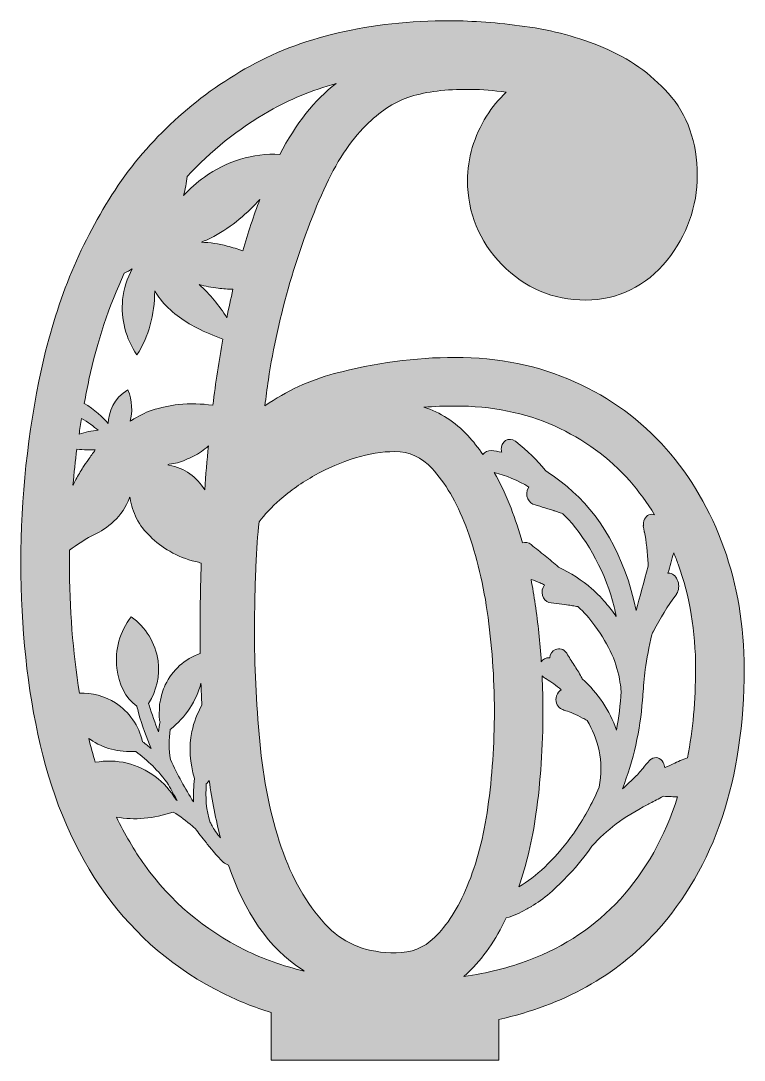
# Model space of a CAD drawing. Header units: inches. Extents: x 2.77 to 7.23, y -8.81 to -1.09.
# Drawn here: x 3.728 to 6.272, y -4.746 to -1.09 of the extents above; entities that cross this region are included whole.
import ezdxf

# ---------------------------------------------------------------- set-up
doc = ezdxf.new("R2010")
doc.units = ezdxf.units.IN
doc.header["$MEASUREMENT"] = 0
doc.layers.add('_U+2018_U+043B_U+043E_U+0439_1', color=7, linetype='Continuous')

# ---------------------------------------------------------------- blocks, each defined once
blk = doc.blocks.new('block 2')
at = {"layer": '_U+2018_U+043B_U+043E_U+0439_1', "true_color": 0xffffff}
h = blk.add_hatch(color=7, dxfattribs=at)
h.dxf.hatch_style = 2
edge = h.paths.add_edge_path()
edge.add_spline(control_points=[(6.2003, -2.9438), (6.1528, -2.8116), (6.0844, -2.6944), (5.9972, -2.5955), (5.9091, -2.4955), (5.8007, -2.4161), (5.675, -2.3595), (5.5494, -2.3028), (5.4079, -2.2741), (5.2545, -2.2741), (5.1154, -2.2741), (4.9727, -2.2933), (4.8304, -2.3312), (4.7441, -2.3543), (4.6627, -2.392), (4.5867, -2.444), (4.5901, -2.4149), (4.5941, -2.3847), (4.5988, -2.3533), (4.6156, -2.241), (4.6411, -2.1258), (4.6745, -2.0108), (4.7079, -1.896), (4.7479, -1.7863), (4.7935, -1.6847), (4.8363, -1.5895), (4.8862, -1.5132), (4.9417, -1.458), (4.9891, -1.4107), (5.0389, -1.3778), (5.0895, -1.3602), (5.1434, -1.3414), (5.2105, -1.3319), (5.2888, -1.3319), (5.2888, -1.3319), (5.3125, -1.3319), (5.3125, -1.3319), (5.3498, -1.3319), (5.3909, -1.3352), (5.4348, -1.3417), (5.4082, -1.3666), (5.3852, -1.3945), (5.366, -1.4254), (5.3215, -1.4971), (5.2989, -1.5733), (5.2989, -1.6521), (5.2989, -1.766), (5.3397, -1.8654), (5.42, -1.9476), (5.5007, -2.0304), (5.5998, -2.0724), (5.7146, -2.0724), (5.8277, -2.0724), (5.9265, -2.0239), (6.0004, -1.932), (6.0708, -1.8445), (6.1065, -1.7439), (6.1065, -1.6332), (6.1065, -1.5177), (6.0722, -1.4208), (6.0046, -1.3452), (5.9428, -1.2761), (5.8658, -1.222), (5.7759, -1.1842), (5.691, -1.1485), (5.5981, -1.1235), (5.4999, -1.11), (5.4048, -1.0969), (5.3168, -1.0903), (5.2382, -1.0903), (4.9539, -1.0903), (4.711, -1.1473), (4.5163, -1.2597), (4.3228, -1.3715), (4.1654, -1.5205), (4.0485, -1.7026), (3.9334, -1.8818), (3.8502, -2.088), (3.8011, -2.3156), (3.7528, -2.5391), (3.7284, -2.7681), (3.7284, -2.9963), (3.7284, -3.2251), (3.7513, -3.4402), (3.7966, -3.6358), (3.8429, -3.836), (3.9198, -4.0121), (4.025, -4.1591), (4.1317, -4.3083), (4.2716, -4.4267), (4.4407, -4.5112), (4.4929, -4.5374), (4.5491, -4.5595), (4.6089, -4.5776), (4.6089, -4.5776), (4.6089, -4.7456), (4.6089, -4.7456), (4.6089, -4.7456), (5.4089, -4.7456), (5.4089, -4.7456), (5.4089, -4.7456), (5.4089, -4.6022), (5.4089, -4.6022), (5.6355, -4.5519), (5.8207, -4.449), (5.9617, -4.2942), (6.1673, -4.0683), (6.2716, -3.757), (6.2716, -3.3689), (6.2716, -3.2182), (6.2476, -3.0752), (6.2003, -2.9438)], knot_values=[0, 0, 0, 0, 1, 1, 1, 2, 2, 2, 3, 3, 3, 4, 4, 4, 5, 5, 5, 6, 6, 6, 7, 7, 7, 8, 8, 8, 9, 9, 9, 10, 10, 10, 11, 11, 11, 12, 12, 12, 13, 13, 13, 14, 14, 14, 15, 15, 15, 16, 16, 16, 17, 17, 17, 18, 18, 18, 19, 19, 19, 20, 20, 20, 21, 21, 21, 22, 22, 22, 23, 23, 23, 24, 24, 24, 25, 25, 25, 26, 26, 26, 27, 27, 27, 28, 28, 28, 29, 29, 29, 30, 30, 30, 31, 31, 31, 32, 32, 32, 33, 33, 33, 34, 34, 34, 35, 35, 35, 36, 36, 36, 37, 37, 37, 37], degree=3, periodic=1)
edge = h.paths.add_edge_path()
edge.add_spline(control_points=[(6.0723, -3.6817), (6.055, -3.6879), (6.0382, -3.6959), (6.0217, -3.7036), (6.0126, -3.7079), (6.0035, -3.7121), (5.9937, -3.7161), (5.9931, -3.7163), (5.9926, -3.7166), (5.9921, -3.7168), (5.9913, -3.7106), (5.9896, -3.7046), (5.9867, -3.6991), (5.9773, -3.6814), (5.9593, -3.6764), (5.9442, -3.6868), (5.9432, -3.6875), (5.9422, -3.6882), (5.9412, -3.6888), (5.9403, -3.6898), (5.9395, -3.6908), (5.9386, -3.6918), (5.931, -3.7004), (5.9235, -3.7096), (5.9161, -3.7185), (5.9049, -3.7319), (5.8943, -3.7442), (5.885, -3.7524), (5.8846, -3.7529), (5.8841, -3.7533), (5.8836, -3.7538), (5.869, -3.7684), (5.8598, -3.7767), (5.8433, -3.7913), (5.8822, -3.6924), (5.9065, -3.5849), (5.9138, -3.4792), (5.915, -3.4737), (5.9152, -3.4688), (5.9154, -3.4653), (5.9154, -3.4644), (5.9154, -3.4635), (5.9155, -3.4628), (5.9156, -3.4618), (5.9157, -3.4607), (5.9158, -3.4597), (5.9176, -3.4327), (5.9192, -3.4014), (5.9231, -3.372), (5.9289, -3.3331), (5.9371, -3.2916), (5.947, -3.248), (5.9478, -3.2464), (5.9485, -3.2448), (5.9493, -3.2432), (5.9499, -3.2418), (5.9505, -3.2404), (5.951, -3.2394), (5.9516, -3.2385), (5.9521, -3.2377), (5.9527, -3.2368), (5.9783, -3.1901), (5.9995, -3.1502), (6.0322, -3.1087), (6.0328, -3.1078), (6.0334, -3.1069), (6.0341, -3.106), (6.0418, -3.0934), (6.0435, -3.0766), (6.0385, -3.0614), (6.0336, -3.0463), (6.0227, -3.0353), (6.0105, -3.0329), (6.0082, -3.0324), (6.0059, -3.0322), (6.0037, -3.0324), (6.0102, -3.0095), (6.0169, -2.9857), (6.0239, -2.961), (6.0294, -2.9743), (6.0346, -2.9879), (6.0395, -3.0016), (6.0802, -3.1144), (6.1008, -3.238), (6.1008, -3.3689), (6.1008, -3.4808), (6.0911, -3.5851), (6.0723, -3.6817)], knot_values=[0, 0, 0, 0, 1, 1, 1, 2, 2, 2, 3, 3, 3, 4, 4, 4, 5, 5, 5, 6, 6, 6, 7, 7, 7, 8, 8, 8, 9, 9, 9, 10, 10, 10, 11, 11, 11, 12, 12, 12, 13, 13, 13, 14, 14, 14, 15, 15, 15, 16, 16, 16, 17, 17, 17, 18, 18, 18, 19, 19, 19, 20, 20, 20, 21, 21, 21, 22, 22, 22, 23, 23, 23, 24, 24, 24, 25, 25, 25, 26, 26, 26, 27, 27, 27, 28, 28, 28, 29, 29, 29, 29], degree=3, periodic=1)
edge = h.paths.add_edge_path()
edge.add_spline(control_points=[(5.2545, -2.445), (5.3835, -2.445), (5.5014, -2.4686), (5.6048, -2.5153), (5.7082, -2.5619), (5.7971, -2.6269), (5.869, -2.7084), (5.9013, -2.745), (5.9303, -2.7849), (5.9563, -2.8274), (5.9534, -2.8264), (5.9504, -2.8259), (5.9473, -2.8259), (5.9324, -2.8257), (5.9206, -2.8377), (5.9177, -2.8556), (5.9172, -2.859), (5.917, -2.8624), (5.9171, -2.8655), (5.9167, -2.866), (5.9164, -2.8664), (5.9161, -2.8668), (5.9168, -2.8703), (5.9176, -2.8738), (5.9183, -2.8773), (5.9187, -2.8793), (5.9191, -2.8811), (5.9194, -2.8827), (5.9195, -2.8832), (5.9196, -2.8836), (5.9197, -2.8841), (5.9198, -2.8847), (5.9198, -2.8853), (5.9199, -2.8859), (5.9201, -2.8868), (5.9204, -2.8877), (5.9207, -2.8887), (5.9272, -2.9169), (5.9329, -2.9643), (5.9336, -2.9991), (5.9337, -3.0009), (5.9338, -3.0027), (5.9339, -3.0045), (5.9339, -3.0056), (5.934, -3.007), (5.934, -3.0085), (5.9182, -3.0652), (5.9042, -3.1162), (5.8922, -3.1641), (5.8516, -2.9711), (5.7617, -2.8213), (5.6488, -2.7281), (5.6204, -2.705), (5.5963, -2.6875), (5.5737, -2.6731), (5.5732, -2.6724), (5.5727, -2.6718), (5.5722, -2.6712), (5.5428, -2.6345), (5.5098, -2.6034), (5.4689, -2.5698), (5.4682, -2.5693), (5.4675, -2.5687), (5.4667, -2.5682), (5.456, -2.5609), (5.443, -2.5605), (5.4329, -2.5667), (5.4227, -2.5731), (5.4169, -2.5851), (5.4177, -2.5981), (5.4179, -2.5997), (5.4181, -2.6013), (5.4183, -2.6029), (5.4186, -2.6045), (5.4191, -2.606), (5.4195, -2.6075), (5.407, -2.6048), (5.3944, -2.6028), (5.3821, -2.6018), (5.37, -2.6008), (5.3596, -2.6065), (5.3533, -2.616), (5.3364, -2.5918), (5.3186, -2.5693), (5.2998, -2.5489), (5.2547, -2.5003), (5.2031, -2.467), (5.1454, -2.4493), (5.182, -2.4464), (5.2184, -2.445), (5.2545, -2.445)], knot_values=[0, 0, 0, 0, 1, 1, 1, 2, 2, 2, 3, 3, 3, 4, 4, 4, 5, 5, 5, 6, 6, 6, 7, 7, 7, 8, 8, 8, 9, 9, 9, 10, 10, 10, 11, 11, 11, 12, 12, 12, 13, 13, 13, 14, 14, 14, 15, 15, 15, 16, 16, 16, 17, 17, 17, 18, 18, 18, 19, 19, 19, 20, 20, 20, 21, 21, 21, 22, 22, 22, 23, 23, 23, 24, 24, 24, 25, 25, 25, 26, 26, 26, 27, 27, 27, 28, 28, 28, 29, 29, 29, 30, 30, 30, 30], degree=3, periodic=1)
edge = h.paths.add_edge_path()
edge.add_spline(control_points=[(5.5109, -2.7713), (5.516, -2.7825), (5.5253, -2.7904), (5.5363, -2.7928), (5.5461, -2.7956), (5.559, -2.7994), (5.571, -2.803), (5.5853, -2.8072), (5.5982, -2.8112), (5.6029, -2.8129), (5.6037, -2.8132), (5.6044, -2.8134), (5.6052, -2.8136), (5.6099, -2.8149), (5.6139, -2.8165), (5.618, -2.8181), (5.6225, -2.8199), (5.6275, -2.8218), (5.6335, -2.8238), (5.6403, -2.8305), (5.647, -2.8375), (5.6537, -2.8446), (5.7217, -2.9167), (5.7872, -3.039), (5.8143, -3.1517), (5.817, -3.1628), (5.8195, -3.1739), (5.8218, -3.1852), (5.8103, -3.1688), (5.7977, -3.1526), (5.7839, -3.1365), (5.7747, -3.1257), (5.7651, -3.1152), (5.7549, -3.1052), (5.7486, -3.0992), (5.7422, -3.0933), (5.7358, -3.0874), (5.7017, -3.0576), (5.6625, -3.0322), (5.6193, -3.012), (5.6191, -3.0118), (5.6189, -3.0117), (5.6187, -3.0115), (5.6033, -2.9979), (5.5877, -2.9847), (5.5719, -2.972), (5.5555, -2.9586), (5.5389, -2.9456), (5.5224, -2.9326), (5.5135, -2.9249), (5.5021, -2.9229), (5.492, -2.9262), (5.48, -2.8836), (5.4667, -2.8429), (5.4518, -2.8044), (5.4342, -2.7589), (5.4144, -2.7171), (5.3927, -2.6786), (5.4348, -2.6895), (5.4751, -2.7062), (5.5149, -2.7299), (5.514, -2.7311), (5.5132, -2.7323), (5.5124, -2.7335), (5.5058, -2.7445), (5.5052, -2.7589), (5.5109, -2.7713)], knot_values=[0, 0, 0, 0, 1, 1, 1, 2, 2, 2, 3, 3, 3, 4, 4, 4, 5, 5, 5, 6, 6, 6, 7, 7, 7, 8, 8, 8, 9, 9, 9, 10, 10, 10, 11, 11, 11, 12, 12, 12, 13, 13, 13, 14, 14, 14, 15, 15, 15, 16, 16, 16, 17, 17, 17, 18, 18, 18, 19, 19, 19, 20, 20, 20, 21, 21, 21, 22, 22, 22, 22], degree=3, periodic=1)
edge = h.paths.add_edge_path()
edge.add_spline(control_points=[(5.5611, -3.394), (5.5642, -3.3972), (5.568, -3.4002), (5.5729, -3.403), (5.5736, -3.4034), (5.5743, -3.4037), (5.5758, -3.4047), (5.5927, -3.4147), (5.6109, -3.428), (5.6286, -3.4433), (5.621, -3.4475), (5.6149, -3.4548), (5.6118, -3.4644), (5.6062, -3.4816), (5.6122, -3.5002), (5.6263, -3.5091), (5.6277, -3.5098), (5.6291, -3.5105), (5.6305, -3.5112), (5.6358, -3.5133), (5.6404, -3.515), (5.6451, -3.5166), (5.6522, -3.5192), (5.6593, -3.5218), (5.6704, -3.5266), (5.6812, -3.5309), (5.6919, -3.5364), (5.703, -3.5422), (5.7058, -3.5437), (5.7087, -3.5452), (5.7115, -3.5467), (5.7137, -3.5479), (5.7163, -3.5493), (5.7191, -3.5506), (5.7384, -3.5834), (5.7525, -3.6143), (5.7619, -3.6581), (5.7691, -3.6926), (5.7693, -3.7424), (5.7619, -3.7854), (5.737, -3.8435), (5.707, -3.8977), (5.6709, -3.9495), (5.6695, -3.9514), (5.6681, -3.9533), (5.6667, -3.9552), (5.6655, -3.9568), (5.6642, -3.9585), (5.663, -3.9603), (5.6624, -3.9611), (5.6617, -3.962), (5.6611, -3.9629), (5.6011, -4.0436), (5.5397, -4.0999), (5.4794, -4.1364), (5.5063, -4.0582), (5.5265, -3.9723), (5.5396, -3.8799), (5.5559, -3.7648), (5.5641, -3.6428), (5.5641, -3.5174), (5.5641, -3.4762), (5.5631, -3.4351), (5.5611, -3.394)], knot_values=[0, 0, 0, 0, 1, 1, 1, 2, 2, 2, 3, 3, 3, 4, 4, 4, 5, 5, 5, 6, 6, 6, 7, 7, 7, 8, 8, 8, 9, 9, 9, 10, 10, 10, 11, 11, 11, 12, 12, 12, 13, 13, 13, 14, 14, 14, 15, 15, 15, 16, 16, 16, 17, 17, 17, 18, 18, 18, 19, 19, 19, 20, 20, 20, 21, 21, 21, 21], degree=3, periodic=1)
edge = h.paths.add_edge_path()
edge.add_spline(control_points=[(5.7022, -3.4042), (5.7013, -3.402), (5.7002, -3.3999), (5.6989, -3.3977), (5.691, -3.3831), (5.6823, -3.3692), (5.6738, -3.3559), (5.6646, -3.3416), (5.6558, -3.3283), (5.6476, -3.3145), (5.6472, -3.3138), (5.6468, -3.3132), (5.6464, -3.3125), (5.6372, -3.2995), (5.6218, -3.2953), (5.6081, -3.3015), (5.5967, -3.3067), (5.5892, -3.318), (5.5879, -3.3309), (5.5728, -3.3289), (5.5635, -3.3372), (5.5583, -3.3441), (5.5538, -3.2764), (5.5468, -3.2091), (5.5372, -3.1427), (5.5328, -3.1127), (5.5278, -3.0833), (5.5222, -3.0546), (5.5342, -3.0588), (5.5451, -3.0631), (5.554, -3.0673), (5.5596, -3.0697), (5.5651, -3.0721), (5.5705, -3.0746), (5.5683, -3.077), (5.5664, -3.0798), (5.5648, -3.0829), (5.5592, -3.0943), (5.5595, -3.1084), (5.5658, -3.1198), (5.5716, -3.1306), (5.5818, -3.1372), (5.5931, -3.1377), (5.6161, -3.1396), (5.6483, -3.1439), (5.6587, -3.1458), (5.6619, -3.1463), (5.6651, -3.1469), (5.6683, -3.1474), (5.6746, -3.1485), (5.6808, -3.1496), (5.6871, -3.1505), (5.7086, -3.1702), (5.7281, -3.1922), (5.7465, -3.2179), (5.7981, -3.2872), (5.8257, -3.3517), (5.8347, -3.4162), (5.8368, -3.4288), (5.8382, -3.4394), (5.839, -3.4484), (5.8363, -3.4956), (5.8308, -3.5409), (5.8226, -3.5846), (5.7993, -3.5167), (5.7578, -3.4542), (5.7022, -3.4042)], knot_values=[0, 0, 0, 0, 1, 1, 1, 2, 2, 2, 3, 3, 3, 4, 4, 4, 5, 5, 5, 6, 6, 6, 7, 7, 7, 8, 8, 8, 9, 9, 9, 10, 10, 10, 11, 11, 11, 12, 12, 12, 13, 13, 13, 14, 14, 14, 15, 15, 15, 16, 16, 16, 17, 17, 17, 18, 18, 18, 19, 19, 19, 20, 20, 20, 21, 21, 21, 22, 22, 22, 22], degree=3, periodic=1)
edge = h.paths.add_edge_path()
edge.add_spline(control_points=[(4.6395, -2.7746), (4.6757, -2.7428), (4.717, -2.7139), (4.7622, -2.6886), (4.8074, -2.6633), (4.8554, -2.6427), (4.9047, -2.6273), (4.9515, -2.6127), (4.9979, -2.6053), (5.0428, -2.6053), (5.0949, -2.6053), (5.1367, -2.6243), (5.1744, -2.665), (5.2204, -2.7148), (5.2602, -2.7824), (5.2924, -2.866), (5.3262, -2.9536), (5.3517, -3.055), (5.3681, -3.1674), (5.3848, -3.2819), (5.3933, -3.3997), (5.3933, -3.5174), (5.3933, -3.6348), (5.3856, -3.7487), (5.3704, -3.8559), (5.3557, -3.9595), (5.3313, -4.0531), (5.2979, -4.134), (5.2662, -4.2105), (5.2274, -4.2712), (5.1825, -4.3145), (5.145, -4.3506), (5.1009, -4.3682), (5.0475, -4.3682), (4.9472, -4.3682), (4.8694, -4.3388), (4.8098, -4.2784), (4.7431, -4.2108), (4.6899, -4.123), (4.6517, -4.0176), (4.6116, -3.9071), (4.5844, -3.7834), (4.571, -3.6499), (4.5572, -3.5125), (4.5501, -3.3793), (4.5501, -3.2539), (4.5501, -3.1642), (4.5517, -3.0824), (4.5548, -3.0106), (4.5574, -2.9497), (4.5611, -2.8968), (4.5659, -2.8527), (4.5855, -2.8266), (4.6102, -2.8004), (4.6395, -2.7746)], knot_values=[0, 0, 0, 0, 1, 1, 1, 2, 2, 2, 3, 3, 3, 4, 4, 4, 5, 5, 5, 6, 6, 6, 7, 7, 7, 8, 8, 8, 9, 9, 9, 10, 10, 10, 11, 11, 11, 12, 12, 12, 13, 13, 13, 14, 14, 14, 15, 15, 15, 16, 16, 16, 17, 17, 17, 18, 18, 18, 18], degree=3, periodic=1)
edge = h.paths.add_edge_path()
edge.add_spline(control_points=[(4.3394, -3.755), (4.3362, -3.7823), (4.3342, -3.8099), (4.3353, -3.8369), (4.3063, -3.7912), (4.2791, -3.7415), (4.2542, -3.6886), (4.2487, -3.6538), (4.2487, -3.6176), (4.2536, -3.5821), (4.3087, -3.5395), (4.3459, -3.4816), (4.3617, -3.4197), (4.3626, -3.4456), (4.3638, -3.4714), (4.3652, -3.4968), (4.3489, -3.5258), (4.3368, -3.5572), (4.3301, -3.5898), (4.3188, -3.6444), (4.3224, -3.7019), (4.3394, -3.755)], knot_values=[0, 0, 0, 0, 1, 1, 1, 2, 2, 2, 3, 3, 3, 4, 4, 4, 5, 5, 5, 6, 6, 6, 7, 7, 7, 7], degree=3, periodic=1)
edge = h.paths.add_edge_path()
edge.add_spline(control_points=[(3.9903, -3.6979), (3.982, -3.6705), (3.9743, -3.6424), (3.9673, -3.6137), (3.9692, -3.6151), (3.971, -3.6167), (3.973, -3.6181), (4.0179, -3.6486), (4.0726, -3.6643), (4.1327, -3.6595), (4.153, -3.6753), (4.1737, -3.6925), (4.192, -3.7109), (4.2102, -3.7284), (4.2305, -3.7527), (4.2479, -3.7775), (4.2577, -3.796), (4.268, -3.8142), (4.2787, -3.8321), (4.2774, -3.8313), (4.2761, -3.8306), (4.2748, -3.8299), (4.2746, -3.8298), (4.2744, -3.8297), (4.2742, -3.8296), (4.2367, -3.7663), (4.1734, -3.7183), (4.1018, -3.701), (4.0654, -3.6922), (4.0272, -3.6914), (3.9903, -3.6979)], knot_values=[0, 0, 0, 0, 1, 1, 1, 2, 2, 2, 3, 3, 3, 4, 4, 4, 5, 5, 5, 6, 6, 6, 7, 7, 7, 8, 8, 8, 9, 9, 9, 10, 10, 10, 10], degree=3, periodic=1)
edge = h.paths.add_edge_path()
edge.add_spline(control_points=[(3.942, -2.4884), (3.9639, -2.5007), (3.9853, -2.5174), (4.0005, -2.5302), (3.9782, -2.5317), (3.9545, -2.5366), (3.9332, -2.5446), (3.936, -2.5259), (3.9389, -2.5071), (3.942, -2.4884)], knot_values=[0, 0, 0, 0, 1, 1, 1, 2, 2, 2, 3, 3, 3, 3], degree=3, periodic=1)
edge = h.paths.add_edge_path()
edge.add_spline(control_points=[(3.9904, -2.5996), (3.9818, -2.6113), (3.9738, -2.6222), (3.9661, -2.6331), (3.9595, -2.6424), (3.9528, -2.6516), (3.9468, -2.6613), (3.9383, -2.675), (3.9299, -2.689), (3.9222, -2.7033), (3.9187, -2.7098), (3.9152, -2.7163), (3.9118, -2.7229), (3.9156, -2.6807), (3.9201, -2.6386), (3.9256, -2.5966), (3.9487, -2.5993), (3.9735, -2.5997), (3.9904, -2.5996)], knot_values=[0, 0, 0, 0, 1, 1, 1, 2, 2, 2, 3, 3, 3, 4, 4, 4, 5, 5, 5, 6, 6, 6, 6], degree=3, periodic=1)
edge = h.paths.add_edge_path()
edge.add_spline(control_points=[(3.8993, -2.9963), (3.8993, -2.9815), (3.8996, -2.9668), (3.8998, -2.9521), (3.9233, -2.9353), (3.9614, -2.9079), (3.9895, -2.8959), (4.0258, -2.8803), (4.09, -2.8313), (4.11, -2.7685), (4.1108, -2.7674), (4.1114, -2.7664), (4.1122, -2.7653), (4.1127, -2.7672), (4.1132, -2.7682), (4.1133, -2.7693), (4.116, -2.7945), (4.1252, -2.818), (4.1357, -2.8405), (4.1469, -2.8642), (4.1641, -2.8845), (4.1827, -2.9029), (4.2036, -2.9235), (4.2267, -2.9413), (4.2522, -2.956), (4.2808, -2.9724), (4.3107, -2.9847), (4.3429, -2.9919), (4.3496, -2.9934), (4.3562, -2.9954), (4.3627, -2.9975), (4.3592, -3.1045), (4.3576, -3.2111), (4.3591, -3.3153), (4.3059, -3.334), (4.2606, -3.3742), (4.2365, -3.4251), (4.2274, -3.4442), (4.2215, -3.4647), (4.2185, -3.4856), (4.2172, -3.488), (4.2162, -3.4907), (4.216, -3.4936), (4.2157, -3.5), (4.2156, -3.5064), (4.2155, -3.5129), (4.2154, -3.5187), (4.2154, -3.5246), (4.2151, -3.5304), (4.2151, -3.5304), (4.2151, -3.5314), (4.2151, -3.5314), (4.2151, -3.5314), (4.2151, -3.5323), (4.2151, -3.5323), (4.2152, -3.5333), (4.2152, -3.5346), (4.2152, -3.5361), (4.2151, -3.5415), (4.215, -3.5493), (4.218, -3.556), (4.2156, -3.5677), (4.2137, -3.5795), (4.2124, -3.5913), (4.2002, -3.5597), (4.1892, -3.5284), (4.1797, -3.4976), (4.1791, -3.4954), (4.1785, -3.4932), (4.1779, -3.491), (4.2056, -3.4467), (4.2178, -3.3927), (4.2108, -3.3408), (4.2024, -3.2793), (4.1673, -3.2218), (4.1163, -3.1862), (4.077, -3.2371), (4.0585, -3.3036), (4.0659, -3.3675), (4.0721, -3.4211), (4.0964, -3.4722), (4.1362, -3.501), (4.1382, -3.5089), (4.1403, -3.5168), (4.1425, -3.5244), (4.1546, -3.569), (4.1707, -3.6114), (4.1872, -3.65), (4.1777, -3.642), (4.1675, -3.6339), (4.1567, -3.6257), (4.1437, -3.5703), (4.1092, -3.5199), (4.0612, -3.489), (4.0239, -3.465), (3.9792, -3.4533), (3.9349, -3.4545), (3.9113, -3.3109), (3.8993, -3.1574), (3.8993, -2.9963)], knot_values=[0, 0, 0, 0, 1, 1, 1, 2, 2, 2, 3, 3, 3, 4, 4, 4, 5, 5, 5, 6, 6, 6, 7, 7, 7, 8, 8, 8, 9, 9, 9, 10, 10, 10, 11, 11, 11, 12, 12, 12, 13, 13, 13, 14, 14, 14, 15, 15, 15, 16, 16, 16, 17, 17, 17, 18, 18, 18, 19, 19, 19, 20, 20, 20, 21, 21, 21, 22, 22, 22, 23, 23, 23, 24, 24, 24, 25, 25, 25, 26, 26, 26, 27, 27, 27, 28, 28, 28, 29, 29, 29, 30, 30, 30, 31, 31, 31, 32, 32, 32, 33, 33, 33, 33], degree=3, periodic=1)
edge = h.paths.add_edge_path()
edge.add_spline(control_points=[(4.3752, -2.7395), (4.347, -2.6963), (4.3065, -2.6627), (4.2484, -2.6527), (4.2473, -2.6522), (4.2463, -2.6518), (4.2452, -2.6513), (4.2476, -2.6506), (4.2488, -2.6499), (4.2502, -2.6498), (4.2701, -2.6475), (4.2891, -2.6425), (4.3075, -2.6344), (4.3268, -2.6261), (4.3457, -2.6176), (4.3631, -2.6054), (4.3719, -2.5991), (4.3801, -2.5923), (4.3878, -2.5851), (4.3828, -2.6364), (4.3787, -2.688), (4.3752, -2.7395)], knot_values=[0, 0, 0, 0, 1, 1, 1, 2, 2, 2, 3, 3, 3, 4, 4, 4, 5, 5, 5, 6, 6, 6, 7, 7, 7, 7], degree=3, periodic=1)
edge = h.paths.add_edge_path()
edge.add_spline(control_points=[(4.3804, -3.7742), (4.384, -3.7701), (4.3872, -3.766), (4.3906, -3.7619), (4.4008, -3.8327), (4.414, -3.9002), (4.4305, -3.9638), (4.4182, -3.9491), (4.4066, -3.9328), (4.4009, -3.9216), (4.3984, -3.9168), (4.3964, -3.913), (4.3947, -3.9095), (4.3793, -3.8666), (4.3774, -3.8202), (4.3804, -3.7742)], knot_values=[0, 0, 0, 0, 1, 1, 1, 2, 2, 2, 3, 3, 3, 4, 4, 4, 5, 5, 5, 5], degree=3, periodic=1)
edge = h.paths.add_edge_path()
edge.add_spline(control_points=[(4.4035, -2.4423), (4.3636, -2.437), (4.3236, -2.4353), (4.2832, -2.4397), (4.2513, -2.4431), (4.2203, -2.4507), (4.1898, -2.4601), (4.1639, -2.4681), (4.1403, -2.4814), (4.1174, -2.4958), (4.1161, -2.4966), (4.1146, -2.4974), (4.1124, -2.4986), (4.1221, -2.4697), (4.1202, -2.4241), (4.1049, -2.3879), (4.0555, -2.4159), (4.037, -2.4684), (4.036, -2.5069), (4.0172, -2.4854), (3.9876, -2.4561), (3.9513, -2.4356), (3.9565, -2.4075), (3.9621, -2.3795), (3.9681, -2.3516), (3.9969, -2.2183), (4.0385, -2.0935), (4.092, -1.9782), (4.1018, -1.9732), (4.1114, -1.968), (4.1205, -1.9626), (4.1023, -1.996), (4.0904, -2.0328), (4.0865, -2.0706), (4.0795, -2.1388), (4.0977, -2.2093), (4.1368, -2.2656), (4.1779, -2.2005), (4.1995, -2.1237), (4.1991, -2.0403), (4.2051, -2.0506), (4.2117, -2.0604), (4.219, -2.0697), (4.2531, -2.1126), (4.2988, -2.1453), (4.3475, -2.1705), (4.3769, -2.1857), (4.4075, -2.1982), (4.4385, -2.2099), (4.425, -2.2857), (4.4134, -2.3634), (4.4035, -2.4423)], knot_values=[0, 0, 0, 0, 1, 1, 1, 2, 2, 2, 3, 3, 3, 4, 4, 4, 5, 5, 5, 6, 6, 6, 7, 7, 7, 8, 8, 8, 9, 9, 9, 10, 10, 10, 11, 11, 11, 12, 12, 12, 13, 13, 13, 14, 14, 14, 15, 15, 15, 16, 16, 16, 17, 17, 17, 17], degree=3, periodic=1)
edge = h.paths.add_edge_path()
edge.add_spline(control_points=[(4.4528, -2.1347), (4.4261, -2.0916), (4.3934, -2.0522), (4.3557, -2.0181), (4.3775, -2.0239), (4.3997, -2.028), (4.422, -2.0307), (4.4394, -2.0328), (4.4569, -2.0339), (4.4744, -2.0346), (4.4668, -2.0674), (4.4596, -2.1008), (4.4528, -2.1347)], knot_values=[0, 0, 0, 0, 1, 1, 1, 2, 2, 2, 3, 3, 3, 4, 4, 4, 4], degree=3, periodic=1)
edge = h.paths.add_edge_path()
edge.add_spline(control_points=[(4.3632, -1.8687), (4.37, -1.866), (4.3768, -1.8632), (4.3835, -1.8602), (4.4486, -1.8306), (4.5054, -1.785), (4.5549, -1.7335), (4.5597, -1.7286), (4.5641, -1.7233), (4.5688, -1.7182), (4.547, -1.7753), (4.527, -1.836), (4.509, -1.8998), (4.491, -1.893), (4.4727, -1.8871), (4.4541, -1.8824), (4.4244, -1.8749), (4.3938, -1.8702), (4.3632, -1.8687)], knot_values=[0, 0, 0, 0, 1, 1, 1, 2, 2, 2, 3, 3, 3, 4, 4, 4, 5, 5, 5, 6, 6, 6, 6], degree=3, periodic=1)
edge = h.paths.add_edge_path()
edge.add_spline(control_points=[(4.6017, -1.4077), (4.6724, -1.3669), (4.7511, -1.3347), (4.8374, -1.3109), (4.7611, -1.3673), (4.6953, -1.4531), (4.6391, -1.5603), (4.5457, -1.5544), (4.4505, -1.5851), (4.374, -1.6397), (4.3473, -1.6587), (4.3231, -1.6806), (4.3008, -1.7043), (4.3068, -1.6825), (4.3109, -1.6603), (4.3134, -1.6379), (4.3955, -1.5483), (4.4919, -1.4712), (4.6017, -1.4077)], knot_values=[0, 0, 0, 0, 1, 1, 1, 2, 2, 2, 3, 3, 3, 4, 4, 4, 5, 5, 5, 6, 6, 6, 6], degree=3, periodic=1)
edge = h.paths.add_edge_path()
edge.add_spline(control_points=[(4.1639, -4.0596), (4.1267, -4.0076), (4.0937, -3.951), (4.0646, -3.8904), (4.128, -3.9026), (4.1955, -3.8959), (4.264, -3.873), (4.2884, -3.8876), (4.3108, -3.904), (4.3321, -3.9229), (4.3357, -3.926), (4.3389, -3.9288), (4.3421, -3.9315), (4.3523, -3.9456), (4.3653, -3.9624), (4.3807, -3.9815), (4.3807, -3.9815), (4.3838, -3.9853), (4.3838, -3.9853), (4.4056, -4.0119), (4.4184, -4.0272), (4.4226, -4.0309), (4.4226, -4.0309), (4.4257, -4.0344), (4.4257, -4.0344), (4.4342, -4.0438), (4.4454, -4.0564), (4.4588, -4.0592), (4.5144, -4.2225), (4.5979, -4.3519), (4.7208, -4.4284), (4.7222, -4.4295), (4.7235, -4.4308), (4.7249, -4.4319), (4.6488, -4.4141), (4.5794, -4.3895), (4.517, -4.3583), (4.3731, -4.2865), (4.2543, -4.1859), (4.1639, -4.0596)], knot_values=[0, 0, 0, 0, 1, 1, 1, 2, 2, 2, 3, 3, 3, 4, 4, 4, 5, 5, 5, 6, 6, 6, 7, 7, 7, 8, 8, 8, 9, 9, 9, 10, 10, 10, 11, 11, 11, 12, 12, 12, 13, 13, 13, 13], degree=3, periodic=1)
edge = h.paths.add_edge_path()
edge.add_spline(control_points=[(5.8353, -4.1792), (5.7491, -4.2739), (5.6412, -4.3461), (5.5147, -4.3937), (5.445, -4.4199), (5.3686, -4.4392), (5.2859, -4.4514), (5.2911, -4.447), (5.2961, -4.4423), (5.3011, -4.4375), (5.3531, -4.3874), (5.398, -4.3227), (5.4352, -4.2451), (5.4618, -4.2384), (5.4841, -4.2269), (5.5037, -4.216), (5.5096, -4.2127), (5.5154, -4.2094), (5.5214, -4.2062), (5.5219, -4.2059), (5.5224, -4.2056), (5.5229, -4.2054), (5.5654, -4.1792), (5.609, -4.1431), (5.6577, -4.0903), (5.6849, -4.0613), (5.7113, -4.0287), (5.7359, -3.9933), (5.7892, -3.9339), (5.8457, -3.8921), (5.9324, -3.8466), (5.9353, -3.8451), (5.9382, -3.8436), (5.9411, -3.842), (5.9548, -3.8348), (5.9705, -3.8263), (5.9876, -3.8173), (5.9969, -3.818), (6.0062, -3.8184), (6.0154, -3.8188), (6.0229, -3.8191), (6.0302, -3.8194), (6.0373, -3.8198), (5.993, -3.9597), (5.9257, -4.0799), (5.8353, -4.1792)], knot_values=[0, 0, 0, 0, 1, 1, 1, 2, 2, 2, 3, 3, 3, 4, 4, 4, 5, 5, 5, 6, 6, 6, 7, 7, 7, 8, 8, 8, 9, 9, 9, 10, 10, 10, 11, 11, 11, 12, 12, 12, 13, 13, 13, 14, 14, 14, 15, 15, 15, 15], degree=3, periodic=1)
at = {"layer": '_U+2018_U+043B_U+043E_U+0439_1', "lineweight": 0}
for points, knots in [([(6.2003, -2.9438), (6.1528, -2.8116), (6.0844, -2.6944), (5.9972, -2.5955), (5.9091, -2.4955), (5.8007, -2.4161), (5.675, -2.3595), (5.5494, -2.3028), (5.4079, -2.2741), (5.2545, -2.2741), (5.1154, -2.2741), (4.9727, -2.2933), (4.8304, -2.3312), (4.7441, -2.3543), (4.6627, -2.392), (4.5867, -2.444), (4.5901, -2.4149), (4.5941, -2.3847), (4.5988, -2.3533), (4.6156, -2.241), (4.6411, -2.1258), (4.6745, -2.0108), (4.7079, -1.896), (4.7479, -1.7863), (4.7935, -1.6847), (4.8363, -1.5895), (4.8862, -1.5132), (4.9417, -1.458), (4.9891, -1.4107), (5.0389, -1.3778), (5.0895, -1.3602), (5.1434, -1.3414), (5.2105, -1.3319), (5.2888, -1.3319), (5.2888, -1.3319), (5.3125, -1.3319), (5.3125, -1.3319), (5.3498, -1.3319), (5.3909, -1.3352), (5.4348, -1.3417), (5.4082, -1.3666), (5.3852, -1.3945), (5.366, -1.4254), (5.3215, -1.4971), (5.2989, -1.5733), (5.2989, -1.6521), (5.2989, -1.766), (5.3397, -1.8654), (5.42, -1.9476), (5.5007, -2.0304), (5.5998, -2.0724), (5.7146, -2.0724), (5.8277, -2.0724), (5.9265, -2.0239), (6.0004, -1.932), (6.0708, -1.8445), (6.1065, -1.7439), (6.1065, -1.6332), (6.1065, -1.5177), (6.0722, -1.4208), (6.0046, -1.3452), (5.9428, -1.2761), (5.8658, -1.222), (5.7759, -1.1842), (5.691, -1.1485), (5.5981, -1.1235), (5.4999, -1.11), (5.4048, -1.0969), (5.3168, -1.0903), (5.2382, -1.0903), (4.9539, -1.0903), (4.711, -1.1473), (4.5163, -1.2597), (4.3228, -1.3715), (4.1654, -1.5205), (4.0485, -1.7026), (3.9334, -1.8818), (3.8502, -2.088), (3.8011, -2.3156), (3.7528, -2.5391), (3.7284, -2.7681), (3.7284, -2.9963), (3.7284, -3.2251), (3.7513, -3.4402), (3.7966, -3.6358), (3.8429, -3.836), (3.9198, -4.0121), (4.025, -4.1591), (4.1317, -4.3083), (4.2716, -4.4267), (4.4407, -4.5112), (4.4929, -4.5374), (4.5491, -4.5595), (4.6089, -4.5776), (4.6089, -4.5776), (4.6089, -4.7456), (4.6089, -4.7456), (4.6089, -4.7456), (5.4089, -4.7456), (5.4089, -4.7456), (5.4089, -4.7456), (5.4089, -4.6022), (5.4089, -4.6022), (5.6355, -4.5519), (5.8207, -4.449), (5.9617, -4.2942), (6.1673, -4.0683), (6.2716, -3.757), (6.2716, -3.3689), (6.2716, -3.2182), (6.2476, -3.0752), (6.2003, -2.9438)], [0, 0, 0, 0, 1, 1, 1, 2, 2, 2, 3, 3, 3, 4, 4, 4, 5, 5, 5, 6, 6, 6, 7, 7, 7, 8, 8, 8, 9, 9, 9, 10, 10, 10, 11, 11, 11, 12, 12, 12, 13, 13, 13, 14, 14, 14, 15, 15, 15, 16, 16, 16, 17, 17, 17, 18, 18, 18, 19, 19, 19, 20, 20, 20, 21, 21, 21, 22, 22, 22, 23, 23, 23, 24, 24, 24, 25, 25, 25, 26, 26, 26, 27, 27, 27, 28, 28, 28, 29, 29, 29, 30, 30, 30, 31, 31, 31, 32, 32, 32, 33, 33, 33, 34, 34, 34, 35, 35, 35, 36, 36, 36, 37, 37, 37, 37]), ([(4.6017, -1.4077), (4.6724, -1.3669), (4.7511, -1.3347), (4.8374, -1.3109), (4.7611, -1.3673), (4.6953, -1.4531), (4.6391, -1.5603), (4.5457, -1.5544), (4.4505, -1.5851), (4.374, -1.6397), (4.3473, -1.6587), (4.3231, -1.6806), (4.3008, -1.7043), (4.3068, -1.6825), (4.3109, -1.6603), (4.3134, -1.6379), (4.3955, -1.5483), (4.4919, -1.4712), (4.6017, -1.4077)], [0, 0, 0, 0, 1, 1, 1, 2, 2, 2, 3, 3, 3, 4, 4, 4, 5, 5, 5, 6, 6, 6, 6]), ([(4.3632, -1.8687), (4.37, -1.866), (4.3768, -1.8632), (4.3835, -1.8602), (4.4486, -1.8306), (4.5054, -1.785), (4.5549, -1.7335), (4.5597, -1.7286), (4.5641, -1.7233), (4.5688, -1.7182), (4.547, -1.7753), (4.527, -1.836), (4.509, -1.8998), (4.491, -1.893), (4.4727, -1.8871), (4.4541, -1.8824), (4.4244, -1.8749), (4.3938, -1.8702), (4.3632, -1.8687)], [0, 0, 0, 0, 1, 1, 1, 2, 2, 2, 3, 3, 3, 4, 4, 4, 5, 5, 5, 6, 6, 6, 6]), ([(4.4035, -2.4423), (4.3636, -2.437), (4.3236, -2.4353), (4.2832, -2.4397), (4.2513, -2.4431), (4.2203, -2.4507), (4.1898, -2.4601), (4.1639, -2.4681), (4.1403, -2.4814), (4.1174, -2.4958), (4.1161, -2.4966), (4.1146, -2.4974), (4.1124, -2.4986), (4.1221, -2.4697), (4.1202, -2.4241), (4.1049, -2.3879), (4.0555, -2.4159), (4.037, -2.4684), (4.036, -2.5069), (4.0172, -2.4854), (3.9876, -2.4561), (3.9513, -2.4356), (3.9565, -2.4075), (3.9621, -2.3795), (3.9681, -2.3516), (3.9969, -2.2183), (4.0385, -2.0935), (4.092, -1.9782), (4.1018, -1.9732), (4.1114, -1.968), (4.1205, -1.9626), (4.1023, -1.996), (4.0904, -2.0328), (4.0865, -2.0706), (4.0795, -2.1388), (4.0977, -2.2093), (4.1368, -2.2656), (4.1779, -2.2005), (4.1995, -2.1237), (4.1991, -2.0403), (4.2051, -2.0506), (4.2117, -2.0604), (4.219, -2.0697), (4.2531, -2.1126), (4.2988, -2.1453), (4.3475, -2.1705), (4.3769, -2.1857), (4.4075, -2.1982), (4.4385, -2.2099), (4.425, -2.2857), (4.4134, -2.3634), (4.4035, -2.4423)], [0, 0, 0, 0, 1, 1, 1, 2, 2, 2, 3, 3, 3, 4, 4, 4, 5, 5, 5, 6, 6, 6, 7, 7, 7, 8, 8, 8, 9, 9, 9, 10, 10, 10, 11, 11, 11, 12, 12, 12, 13, 13, 13, 14, 14, 14, 15, 15, 15, 16, 16, 16, 17, 17, 17, 17]), ([(4.4528, -2.1347), (4.4261, -2.0916), (4.3934, -2.0522), (4.3557, -2.0181), (4.3775, -2.0239), (4.3997, -2.028), (4.422, -2.0307), (4.4394, -2.0328), (4.4569, -2.0339), (4.4744, -2.0346), (4.4668, -2.0674), (4.4596, -2.1008), (4.4528, -2.1347)], [0, 0, 0, 0, 1, 1, 1, 2, 2, 2, 3, 3, 3, 4, 4, 4, 4]), ([(5.2545, -2.445), (5.3835, -2.445), (5.5014, -2.4686), (5.6048, -2.5153), (5.7082, -2.5619), (5.7971, -2.6269), (5.869, -2.7084), (5.9013, -2.745), (5.9303, -2.7849), (5.9563, -2.8274), (5.9534, -2.8264), (5.9504, -2.8259), (5.9473, -2.8259), (5.9324, -2.8257), (5.9206, -2.8377), (5.9177, -2.8556), (5.9172, -2.859), (5.917, -2.8624), (5.9171, -2.8655), (5.9167, -2.866), (5.9164, -2.8664), (5.9161, -2.8668), (5.9168, -2.8703), (5.9176, -2.8738), (5.9183, -2.8773), (5.9187, -2.8793), (5.9191, -2.8811), (5.9194, -2.8827), (5.9195, -2.8832), (5.9196, -2.8836), (5.9197, -2.8841), (5.9198, -2.8847), (5.9198, -2.8853), (5.9199, -2.8859), (5.9201, -2.8868), (5.9204, -2.8877), (5.9207, -2.8887), (5.9272, -2.9169), (5.9329, -2.9643), (5.9336, -2.9991), (5.9337, -3.0009), (5.9338, -3.0027), (5.9339, -3.0045), (5.9339, -3.0056), (5.934, -3.007), (5.934, -3.0085), (5.9182, -3.0652), (5.9042, -3.1162), (5.8922, -3.1641), (5.8516, -2.9711), (5.7617, -2.8213), (5.6488, -2.7281), (5.6204, -2.705), (5.5963, -2.6875), (5.5737, -2.6731), (5.5732, -2.6724), (5.5727, -2.6718), (5.5722, -2.6712), (5.5428, -2.6345), (5.5098, -2.6034), (5.4689, -2.5698), (5.4682, -2.5693), (5.4675, -2.5687), (5.4667, -2.5682), (5.456, -2.5609), (5.443, -2.5605), (5.4329, -2.5667), (5.4227, -2.5731), (5.4169, -2.5851), (5.4177, -2.5981), (5.4179, -2.5997), (5.4181, -2.6013), (5.4183, -2.6029), (5.4186, -2.6045), (5.4191, -2.606), (5.4195, -2.6075), (5.407, -2.6048), (5.3944, -2.6028), (5.3821, -2.6018), (5.37, -2.6008), (5.3596, -2.6065), (5.3533, -2.616), (5.3364, -2.5918), (5.3186, -2.5693), (5.2998, -2.5489), (5.2547, -2.5003), (5.2031, -2.467), (5.1454, -2.4493), (5.182, -2.4464), (5.2184, -2.445), (5.2545, -2.445)], [0, 0, 0, 0, 1, 1, 1, 2, 2, 2, 3, 3, 3, 4, 4, 4, 5, 5, 5, 6, 6, 6, 7, 7, 7, 8, 8, 8, 9, 9, 9, 10, 10, 10, 11, 11, 11, 12, 12, 12, 13, 13, 13, 14, 14, 14, 15, 15, 15, 16, 16, 16, 17, 17, 17, 18, 18, 18, 19, 19, 19, 20, 20, 20, 21, 21, 21, 22, 22, 22, 23, 23, 23, 24, 24, 24, 25, 25, 25, 26, 26, 26, 27, 27, 27, 28, 28, 28, 29, 29, 29, 30, 30, 30, 30]), ([(3.942, -2.4884), (3.9639, -2.5007), (3.9853, -2.5174), (4.0005, -2.5302), (3.9782, -2.5317), (3.9545, -2.5366), (3.9332, -2.5446), (3.936, -2.5259), (3.9389, -2.5071), (3.942, -2.4884)], [0, 0, 0, 0, 1, 1, 1, 2, 2, 2, 3, 3, 3, 3]), ([(4.3752, -2.7395), (4.347, -2.6963), (4.3065, -2.6627), (4.2484, -2.6527), (4.2473, -2.6522), (4.2463, -2.6518), (4.2452, -2.6513), (4.2476, -2.6506), (4.2488, -2.6499), (4.2502, -2.6498), (4.2701, -2.6475), (4.2891, -2.6425), (4.3075, -2.6344), (4.3268, -2.6261), (4.3457, -2.6176), (4.3631, -2.6054), (4.3719, -2.5991), (4.3801, -2.5923), (4.3878, -2.5851), (4.3828, -2.6364), (4.3787, -2.688), (4.3752, -2.7395)], [0, 0, 0, 0, 1, 1, 1, 2, 2, 2, 3, 3, 3, 4, 4, 4, 5, 5, 5, 6, 6, 6, 7, 7, 7, 7]), ([(3.9904, -2.5996), (3.9818, -2.6113), (3.9738, -2.6222), (3.9661, -2.6331), (3.9595, -2.6424), (3.9528, -2.6516), (3.9468, -2.6613), (3.9383, -2.675), (3.9299, -2.689), (3.9222, -2.7033), (3.9187, -2.7098), (3.9152, -2.7163), (3.9118, -2.7229), (3.9156, -2.6807), (3.9201, -2.6386), (3.9256, -2.5966), (3.9487, -2.5993), (3.9735, -2.5997), (3.9904, -2.5996)], [0, 0, 0, 0, 1, 1, 1, 2, 2, 2, 3, 3, 3, 4, 4, 4, 5, 5, 5, 6, 6, 6, 6]), ([(4.6395, -2.7746), (4.6757, -2.7428), (4.717, -2.7139), (4.7622, -2.6886), (4.8074, -2.6633), (4.8554, -2.6427), (4.9047, -2.6273), (4.9515, -2.6127), (4.9979, -2.6053), (5.0428, -2.6053), (5.0949, -2.6053), (5.1367, -2.6243), (5.1744, -2.665), (5.2204, -2.7148), (5.2602, -2.7824), (5.2924, -2.866), (5.3262, -2.9536), (5.3517, -3.055), (5.3681, -3.1674), (5.3848, -3.2819), (5.3933, -3.3997), (5.3933, -3.5174), (5.3933, -3.6348), (5.3856, -3.7487), (5.3704, -3.8559), (5.3557, -3.9595), (5.3313, -4.0531), (5.2979, -4.134), (5.2662, -4.2105), (5.2274, -4.2712), (5.1825, -4.3145), (5.145, -4.3506), (5.1009, -4.3682), (5.0475, -4.3682), (4.9472, -4.3682), (4.8694, -4.3388), (4.8098, -4.2784), (4.7431, -4.2108), (4.6899, -4.123), (4.6517, -4.0176), (4.6116, -3.9071), (4.5844, -3.7834), (4.571, -3.6499), (4.5572, -3.5125), (4.5501, -3.3793), (4.5501, -3.2539), (4.5501, -3.1642), (4.5517, -3.0824), (4.5548, -3.0106), (4.5574, -2.9497), (4.5611, -2.8968), (4.5659, -2.8527), (4.5855, -2.8266), (4.6102, -2.8004), (4.6395, -2.7746)], [0, 0, 0, 0, 1, 1, 1, 2, 2, 2, 3, 3, 3, 4, 4, 4, 5, 5, 5, 6, 6, 6, 7, 7, 7, 8, 8, 8, 9, 9, 9, 10, 10, 10, 11, 11, 11, 12, 12, 12, 13, 13, 13, 14, 14, 14, 15, 15, 15, 16, 16, 16, 17, 17, 17, 18, 18, 18, 18]), ([(5.5109, -2.7713), (5.516, -2.7825), (5.5253, -2.7904), (5.5363, -2.7928), (5.5461, -2.7956), (5.559, -2.7994), (5.571, -2.803), (5.5853, -2.8072), (5.5982, -2.8112), (5.6029, -2.8129), (5.6037, -2.8132), (5.6044, -2.8134), (5.6052, -2.8136), (5.6099, -2.8149), (5.6139, -2.8165), (5.618, -2.8181), (5.6225, -2.8199), (5.6275, -2.8218), (5.6335, -2.8238), (5.6403, -2.8305), (5.647, -2.8375), (5.6537, -2.8446), (5.7217, -2.9167), (5.7872, -3.039), (5.8143, -3.1517), (5.817, -3.1628), (5.8195, -3.1739), (5.8218, -3.1852), (5.8103, -3.1688), (5.7977, -3.1526), (5.7839, -3.1365), (5.7747, -3.1257), (5.7651, -3.1152), (5.7549, -3.1052), (5.7486, -3.0992), (5.7422, -3.0933), (5.7358, -3.0874), (5.7017, -3.0576), (5.6625, -3.0322), (5.6193, -3.012), (5.6191, -3.0118), (5.6189, -3.0117), (5.6187, -3.0115), (5.6033, -2.9979), (5.5877, -2.9847), (5.5719, -2.972), (5.5555, -2.9586), (5.5389, -2.9456), (5.5224, -2.9326), (5.5135, -2.9249), (5.5021, -2.9229), (5.492, -2.9262), (5.48, -2.8836), (5.4667, -2.8429), (5.4518, -2.8044), (5.4342, -2.7589), (5.4144, -2.7171), (5.3927, -2.6786), (5.4348, -2.6895), (5.4751, -2.7062), (5.5149, -2.7299), (5.514, -2.7311), (5.5132, -2.7323), (5.5124, -2.7335), (5.5058, -2.7445), (5.5052, -2.7589), (5.5109, -2.7713)], [0, 0, 0, 0, 1, 1, 1, 2, 2, 2, 3, 3, 3, 4, 4, 4, 5, 5, 5, 6, 6, 6, 7, 7, 7, 8, 8, 8, 9, 9, 9, 10, 10, 10, 11, 11, 11, 12, 12, 12, 13, 13, 13, 14, 14, 14, 15, 15, 15, 16, 16, 16, 17, 17, 17, 18, 18, 18, 19, 19, 19, 20, 20, 20, 21, 21, 21, 22, 22, 22, 22]), ([(3.8993, -2.9963), (3.8993, -2.9815), (3.8996, -2.9668), (3.8998, -2.9521), (3.9233, -2.9353), (3.9614, -2.9079), (3.9895, -2.8959), (4.0258, -2.8803), (4.09, -2.8313), (4.11, -2.7685), (4.1108, -2.7674), (4.1114, -2.7664), (4.1122, -2.7653), (4.1127, -2.7672), (4.1132, -2.7682), (4.1133, -2.7693), (4.116, -2.7945), (4.1252, -2.818), (4.1357, -2.8405), (4.1469, -2.8642), (4.1641, -2.8845), (4.1827, -2.9029), (4.2036, -2.9235), (4.2267, -2.9413), (4.2522, -2.956), (4.2808, -2.9724), (4.3107, -2.9847), (4.3429, -2.9919), (4.3496, -2.9934), (4.3562, -2.9954), (4.3627, -2.9975), (4.3592, -3.1045), (4.3576, -3.2111), (4.3591, -3.3153), (4.3059, -3.334), (4.2606, -3.3742), (4.2365, -3.4251), (4.2274, -3.4442), (4.2215, -3.4647), (4.2185, -3.4856), (4.2172, -3.488), (4.2162, -3.4907), (4.216, -3.4936), (4.2157, -3.5), (4.2156, -3.5064), (4.2155, -3.5129), (4.2154, -3.5187), (4.2154, -3.5246), (4.2151, -3.5304), (4.2151, -3.5304), (4.2151, -3.5314), (4.2151, -3.5314), (4.2151, -3.5314), (4.2151, -3.5323), (4.2151, -3.5323), (4.2152, -3.5333), (4.2152, -3.5346), (4.2152, -3.5361), (4.2151, -3.5415), (4.215, -3.5493), (4.218, -3.556), (4.2156, -3.5677), (4.2137, -3.5795), (4.2124, -3.5913), (4.2002, -3.5597), (4.1892, -3.5284), (4.1797, -3.4976), (4.1791, -3.4954), (4.1785, -3.4932), (4.1779, -3.491), (4.2056, -3.4467), (4.2178, -3.3927), (4.2108, -3.3408), (4.2024, -3.2793), (4.1673, -3.2218), (4.1163, -3.1862), (4.077, -3.2371), (4.0585, -3.3036), (4.0659, -3.3675), (4.0721, -3.4211), (4.0964, -3.4722), (4.1362, -3.501), (4.1382, -3.5089), (4.1403, -3.5168), (4.1425, -3.5244), (4.1546, -3.569), (4.1707, -3.6114), (4.1872, -3.65), (4.1777, -3.642), (4.1675, -3.6339), (4.1567, -3.6257), (4.1437, -3.5703), (4.1092, -3.5199), (4.0612, -3.489), (4.0239, -3.465), (3.9792, -3.4533), (3.9349, -3.4545), (3.9113, -3.3109), (3.8993, -3.1574), (3.8993, -2.9963)], [0, 0, 0, 0, 1, 1, 1, 2, 2, 2, 3, 3, 3, 4, 4, 4, 5, 5, 5, 6, 6, 6, 7, 7, 7, 8, 8, 8, 9, 9, 9, 10, 10, 10, 11, 11, 11, 12, 12, 12, 13, 13, 13, 14, 14, 14, 15, 15, 15, 16, 16, 16, 17, 17, 17, 18, 18, 18, 19, 19, 19, 20, 20, 20, 21, 21, 21, 22, 22, 22, 23, 23, 23, 24, 24, 24, 25, 25, 25, 26, 26, 26, 27, 27, 27, 28, 28, 28, 29, 29, 29, 30, 30, 30, 31, 31, 31, 32, 32, 32, 33, 33, 33, 33]), ([(6.0723, -3.6817), (6.055, -3.6879), (6.0382, -3.6959), (6.0217, -3.7036), (6.0126, -3.7079), (6.0035, -3.7121), (5.9937, -3.7161), (5.9931, -3.7163), (5.9926, -3.7166), (5.9921, -3.7168), (5.9913, -3.7106), (5.9896, -3.7046), (5.9867, -3.6991), (5.9773, -3.6814), (5.9593, -3.6764), (5.9442, -3.6868), (5.9432, -3.6875), (5.9422, -3.6882), (5.9412, -3.6888), (5.9403, -3.6898), (5.9395, -3.6908), (5.9386, -3.6918), (5.931, -3.7004), (5.9235, -3.7096), (5.9161, -3.7185), (5.9049, -3.7319), (5.8943, -3.7442), (5.885, -3.7524), (5.8846, -3.7529), (5.8841, -3.7533), (5.8836, -3.7538), (5.869, -3.7684), (5.8598, -3.7767), (5.8433, -3.7913), (5.8822, -3.6924), (5.9065, -3.5849), (5.9138, -3.4792), (5.915, -3.4737), (5.9152, -3.4688), (5.9154, -3.4653), (5.9154, -3.4644), (5.9154, -3.4635), (5.9155, -3.4628), (5.9156, -3.4618), (5.9157, -3.4607), (5.9158, -3.4597), (5.9176, -3.4327), (5.9192, -3.4014), (5.9231, -3.372), (5.9289, -3.3331), (5.9371, -3.2916), (5.947, -3.248), (5.9478, -3.2464), (5.9485, -3.2448), (5.9493, -3.2432), (5.9499, -3.2418), (5.9505, -3.2404), (5.951, -3.2394), (5.9516, -3.2385), (5.9521, -3.2377), (5.9527, -3.2368), (5.9783, -3.1901), (5.9995, -3.1502), (6.0322, -3.1087), (6.0328, -3.1078), (6.0334, -3.1069), (6.0341, -3.106), (6.0418, -3.0934), (6.0435, -3.0766), (6.0385, -3.0614), (6.0336, -3.0463), (6.0227, -3.0353), (6.0105, -3.0329), (6.0082, -3.0324), (6.0059, -3.0322), (6.0037, -3.0324), (6.0102, -3.0095), (6.0169, -2.9857), (6.0239, -2.961), (6.0294, -2.9743), (6.0346, -2.9879), (6.0395, -3.0016), (6.0802, -3.1144), (6.1008, -3.238), (6.1008, -3.3689), (6.1008, -3.4808), (6.0911, -3.5851), (6.0723, -3.6817)], [0, 0, 0, 0, 1, 1, 1, 2, 2, 2, 3, 3, 3, 4, 4, 4, 5, 5, 5, 6, 6, 6, 7, 7, 7, 8, 8, 8, 9, 9, 9, 10, 10, 10, 11, 11, 11, 12, 12, 12, 13, 13, 13, 14, 14, 14, 15, 15, 15, 16, 16, 16, 17, 17, 17, 18, 18, 18, 19, 19, 19, 20, 20, 20, 21, 21, 21, 22, 22, 22, 23, 23, 23, 24, 24, 24, 25, 25, 25, 26, 26, 26, 27, 27, 27, 28, 28, 28, 29, 29, 29, 29]), ([(5.7022, -3.4042), (5.7013, -3.402), (5.7002, -3.3999), (5.6989, -3.3977), (5.691, -3.3831), (5.6823, -3.3692), (5.6738, -3.3559), (5.6646, -3.3416), (5.6558, -3.3283), (5.6476, -3.3145), (5.6472, -3.3138), (5.6468, -3.3132), (5.6464, -3.3125), (5.6372, -3.2995), (5.6218, -3.2953), (5.6081, -3.3015), (5.5967, -3.3067), (5.5892, -3.318), (5.5879, -3.3309), (5.5728, -3.3289), (5.5635, -3.3372), (5.5583, -3.3441), (5.5538, -3.2764), (5.5468, -3.2091), (5.5372, -3.1427), (5.5328, -3.1127), (5.5278, -3.0833), (5.5222, -3.0546), (5.5342, -3.0588), (5.5451, -3.0631), (5.554, -3.0673), (5.5596, -3.0697), (5.5651, -3.0721), (5.5705, -3.0746), (5.5683, -3.077), (5.5664, -3.0798), (5.5648, -3.0829), (5.5592, -3.0943), (5.5595, -3.1084), (5.5658, -3.1198), (5.5716, -3.1306), (5.5818, -3.1372), (5.5931, -3.1377), (5.6161, -3.1396), (5.6483, -3.1439), (5.6587, -3.1458), (5.6619, -3.1463), (5.6651, -3.1469), (5.6683, -3.1474), (5.6746, -3.1485), (5.6808, -3.1496), (5.6871, -3.1505), (5.7086, -3.1702), (5.7281, -3.1922), (5.7465, -3.2179), (5.7981, -3.2872), (5.8257, -3.3517), (5.8347, -3.4162), (5.8368, -3.4288), (5.8382, -3.4394), (5.839, -3.4484), (5.8363, -3.4956), (5.8308, -3.5409), (5.8226, -3.5846), (5.7993, -3.5167), (5.7578, -3.4542), (5.7022, -3.4042)], [0, 0, 0, 0, 1, 1, 1, 2, 2, 2, 3, 3, 3, 4, 4, 4, 5, 5, 5, 6, 6, 6, 7, 7, 7, 8, 8, 8, 9, 9, 9, 10, 10, 10, 11, 11, 11, 12, 12, 12, 13, 13, 13, 14, 14, 14, 15, 15, 15, 16, 16, 16, 17, 17, 17, 18, 18, 18, 19, 19, 19, 20, 20, 20, 21, 21, 21, 22, 22, 22, 22]), ([(5.5611, -3.394), (5.5642, -3.3972), (5.568, -3.4002), (5.5729, -3.403), (5.5736, -3.4034), (5.5743, -3.4037), (5.5758, -3.4047), (5.5927, -3.4147), (5.6109, -3.428), (5.6286, -3.4433), (5.621, -3.4475), (5.6149, -3.4548), (5.6118, -3.4644), (5.6062, -3.4816), (5.6122, -3.5002), (5.6263, -3.5091), (5.6277, -3.5098), (5.6291, -3.5105), (5.6305, -3.5112), (5.6358, -3.5133), (5.6404, -3.515), (5.6451, -3.5166), (5.6522, -3.5192), (5.6593, -3.5218), (5.6704, -3.5266), (5.6812, -3.5309), (5.6919, -3.5364), (5.703, -3.5422), (5.7058, -3.5437), (5.7087, -3.5452), (5.7115, -3.5467), (5.7137, -3.5479), (5.7163, -3.5493), (5.7191, -3.5506), (5.7384, -3.5834), (5.7525, -3.6143), (5.7619, -3.6581), (5.7691, -3.6926), (5.7693, -3.7424), (5.7619, -3.7854), (5.737, -3.8435), (5.707, -3.8977), (5.6709, -3.9495), (5.6695, -3.9514), (5.6681, -3.9533), (5.6667, -3.9552), (5.6655, -3.9568), (5.6642, -3.9585), (5.663, -3.9603), (5.6624, -3.9611), (5.6617, -3.962), (5.6611, -3.9629), (5.6011, -4.0436), (5.5397, -4.0999), (5.4794, -4.1364), (5.5063, -4.0582), (5.5265, -3.9723), (5.5396, -3.8799), (5.5559, -3.7648), (5.5641, -3.6428), (5.5641, -3.5174), (5.5641, -3.4762), (5.5631, -3.4351), (5.5611, -3.394)], [0, 0, 0, 0, 1, 1, 1, 2, 2, 2, 3, 3, 3, 4, 4, 4, 5, 5, 5, 6, 6, 6, 7, 7, 7, 8, 8, 8, 9, 9, 9, 10, 10, 10, 11, 11, 11, 12, 12, 12, 13, 13, 13, 14, 14, 14, 15, 15, 15, 16, 16, 16, 17, 17, 17, 18, 18, 18, 19, 19, 19, 20, 20, 20, 21, 21, 21, 21]), ([(4.3394, -3.755), (4.3362, -3.7823), (4.3342, -3.8099), (4.3353, -3.8369), (4.3063, -3.7912), (4.2791, -3.7415), (4.2542, -3.6886), (4.2487, -3.6538), (4.2487, -3.6176), (4.2536, -3.5821), (4.3087, -3.5395), (4.3459, -3.4816), (4.3617, -3.4197), (4.3626, -3.4456), (4.3638, -3.4714), (4.3652, -3.4968), (4.3489, -3.5258), (4.3368, -3.5572), (4.3301, -3.5898), (4.3188, -3.6444), (4.3224, -3.7019), (4.3394, -3.755)], [0, 0, 0, 0, 1, 1, 1, 2, 2, 2, 3, 3, 3, 4, 4, 4, 5, 5, 5, 6, 6, 6, 7, 7, 7, 7]), ([(3.9903, -3.6979), (3.982, -3.6705), (3.9743, -3.6424), (3.9673, -3.6137), (3.9692, -3.6151), (3.971, -3.6167), (3.973, -3.6181), (4.0179, -3.6486), (4.0726, -3.6643), (4.1327, -3.6595), (4.153, -3.6753), (4.1737, -3.6925), (4.192, -3.7109), (4.2102, -3.7284), (4.2305, -3.7527), (4.2479, -3.7775), (4.2577, -3.796), (4.268, -3.8142), (4.2787, -3.8321), (4.2774, -3.8313), (4.2761, -3.8306), (4.2748, -3.8299), (4.2746, -3.8298), (4.2744, -3.8297), (4.2742, -3.8296), (4.2367, -3.7663), (4.1734, -3.7183), (4.1018, -3.701), (4.0654, -3.6922), (4.0272, -3.6914), (3.9903, -3.6979)], [0, 0, 0, 0, 1, 1, 1, 2, 2, 2, 3, 3, 3, 4, 4, 4, 5, 5, 5, 6, 6, 6, 7, 7, 7, 8, 8, 8, 9, 9, 9, 10, 10, 10, 10]), ([(4.3804, -3.7742), (4.384, -3.7701), (4.3872, -3.766), (4.3906, -3.7619), (4.4008, -3.8327), (4.414, -3.9002), (4.4305, -3.9638), (4.4182, -3.9491), (4.4066, -3.9328), (4.4009, -3.9216), (4.3984, -3.9168), (4.3964, -3.913), (4.3947, -3.9095), (4.3793, -3.8666), (4.3774, -3.8202), (4.3804, -3.7742)], [0, 0, 0, 0, 1, 1, 1, 2, 2, 2, 3, 3, 3, 4, 4, 4, 5, 5, 5, 5]), ([(5.8353, -4.1792), (5.7491, -4.2739), (5.6412, -4.3461), (5.5147, -4.3937), (5.445, -4.4199), (5.3686, -4.4392), (5.2859, -4.4514), (5.2911, -4.447), (5.2961, -4.4423), (5.3011, -4.4375), (5.3531, -4.3874), (5.398, -4.3227), (5.4352, -4.2451), (5.4618, -4.2384), (5.4841, -4.2269), (5.5037, -4.216), (5.5096, -4.2127), (5.5154, -4.2094), (5.5214, -4.2062), (5.5219, -4.2059), (5.5224, -4.2056), (5.5229, -4.2054), (5.5654, -4.1792), (5.609, -4.1431), (5.6577, -4.0903), (5.6849, -4.0613), (5.7113, -4.0287), (5.7359, -3.9933), (5.7892, -3.9339), (5.8457, -3.8921), (5.9324, -3.8466), (5.9353, -3.8451), (5.9382, -3.8436), (5.9411, -3.842), (5.9548, -3.8348), (5.9705, -3.8263), (5.9876, -3.8173), (5.9969, -3.818), (6.0062, -3.8184), (6.0154, -3.8188), (6.0229, -3.8191), (6.0302, -3.8194), (6.0373, -3.8198), (5.993, -3.9597), (5.9257, -4.0799), (5.8353, -4.1792)], [0, 0, 0, 0, 1, 1, 1, 2, 2, 2, 3, 3, 3, 4, 4, 4, 5, 5, 5, 6, 6, 6, 7, 7, 7, 8, 8, 8, 9, 9, 9, 10, 10, 10, 11, 11, 11, 12, 12, 12, 13, 13, 13, 14, 14, 14, 15, 15, 15, 15]), ([(4.1639, -4.0596), (4.1267, -4.0076), (4.0937, -3.951), (4.0646, -3.8904), (4.128, -3.9026), (4.1955, -3.8959), (4.264, -3.873), (4.2884, -3.8876), (4.3108, -3.904), (4.3321, -3.9229), (4.3357, -3.926), (4.3389, -3.9288), (4.3421, -3.9315), (4.3523, -3.9456), (4.3653, -3.9624), (4.3807, -3.9815), (4.3807, -3.9815), (4.3838, -3.9853), (4.3838, -3.9853), (4.4056, -4.0119), (4.4184, -4.0272), (4.4226, -4.0309), (4.4226, -4.0309), (4.4257, -4.0344), (4.4257, -4.0344), (4.4342, -4.0438), (4.4454, -4.0564), (4.4588, -4.0592), (4.5144, -4.2225), (4.5979, -4.3519), (4.7208, -4.4284), (4.7222, -4.4295), (4.7235, -4.4308), (4.7249, -4.4319), (4.6488, -4.4141), (4.5794, -4.3895), (4.517, -4.3583), (4.3731, -4.2865), (4.2543, -4.1859), (4.1639, -4.0596)], [0, 0, 0, 0, 1, 1, 1, 2, 2, 2, 3, 3, 3, 4, 4, 4, 5, 5, 5, 6, 6, 6, 7, 7, 7, 8, 8, 8, 9, 9, 9, 10, 10, 10, 11, 11, 11, 12, 12, 12, 13, 13, 13, 13])]:
    blk.add_open_spline(points, degree=3, knots=knots, dxfattribs=at)

msp = doc.modelspace()

# ---------------------------------------------------------------- block references
at = {"layer": '_U+2018_U+043B_U+043E_U+0439_1'}
msp.add_blockref('block 2', (0, 0), dxfattribs=at)

doc.saveas('drawing.dxf')
